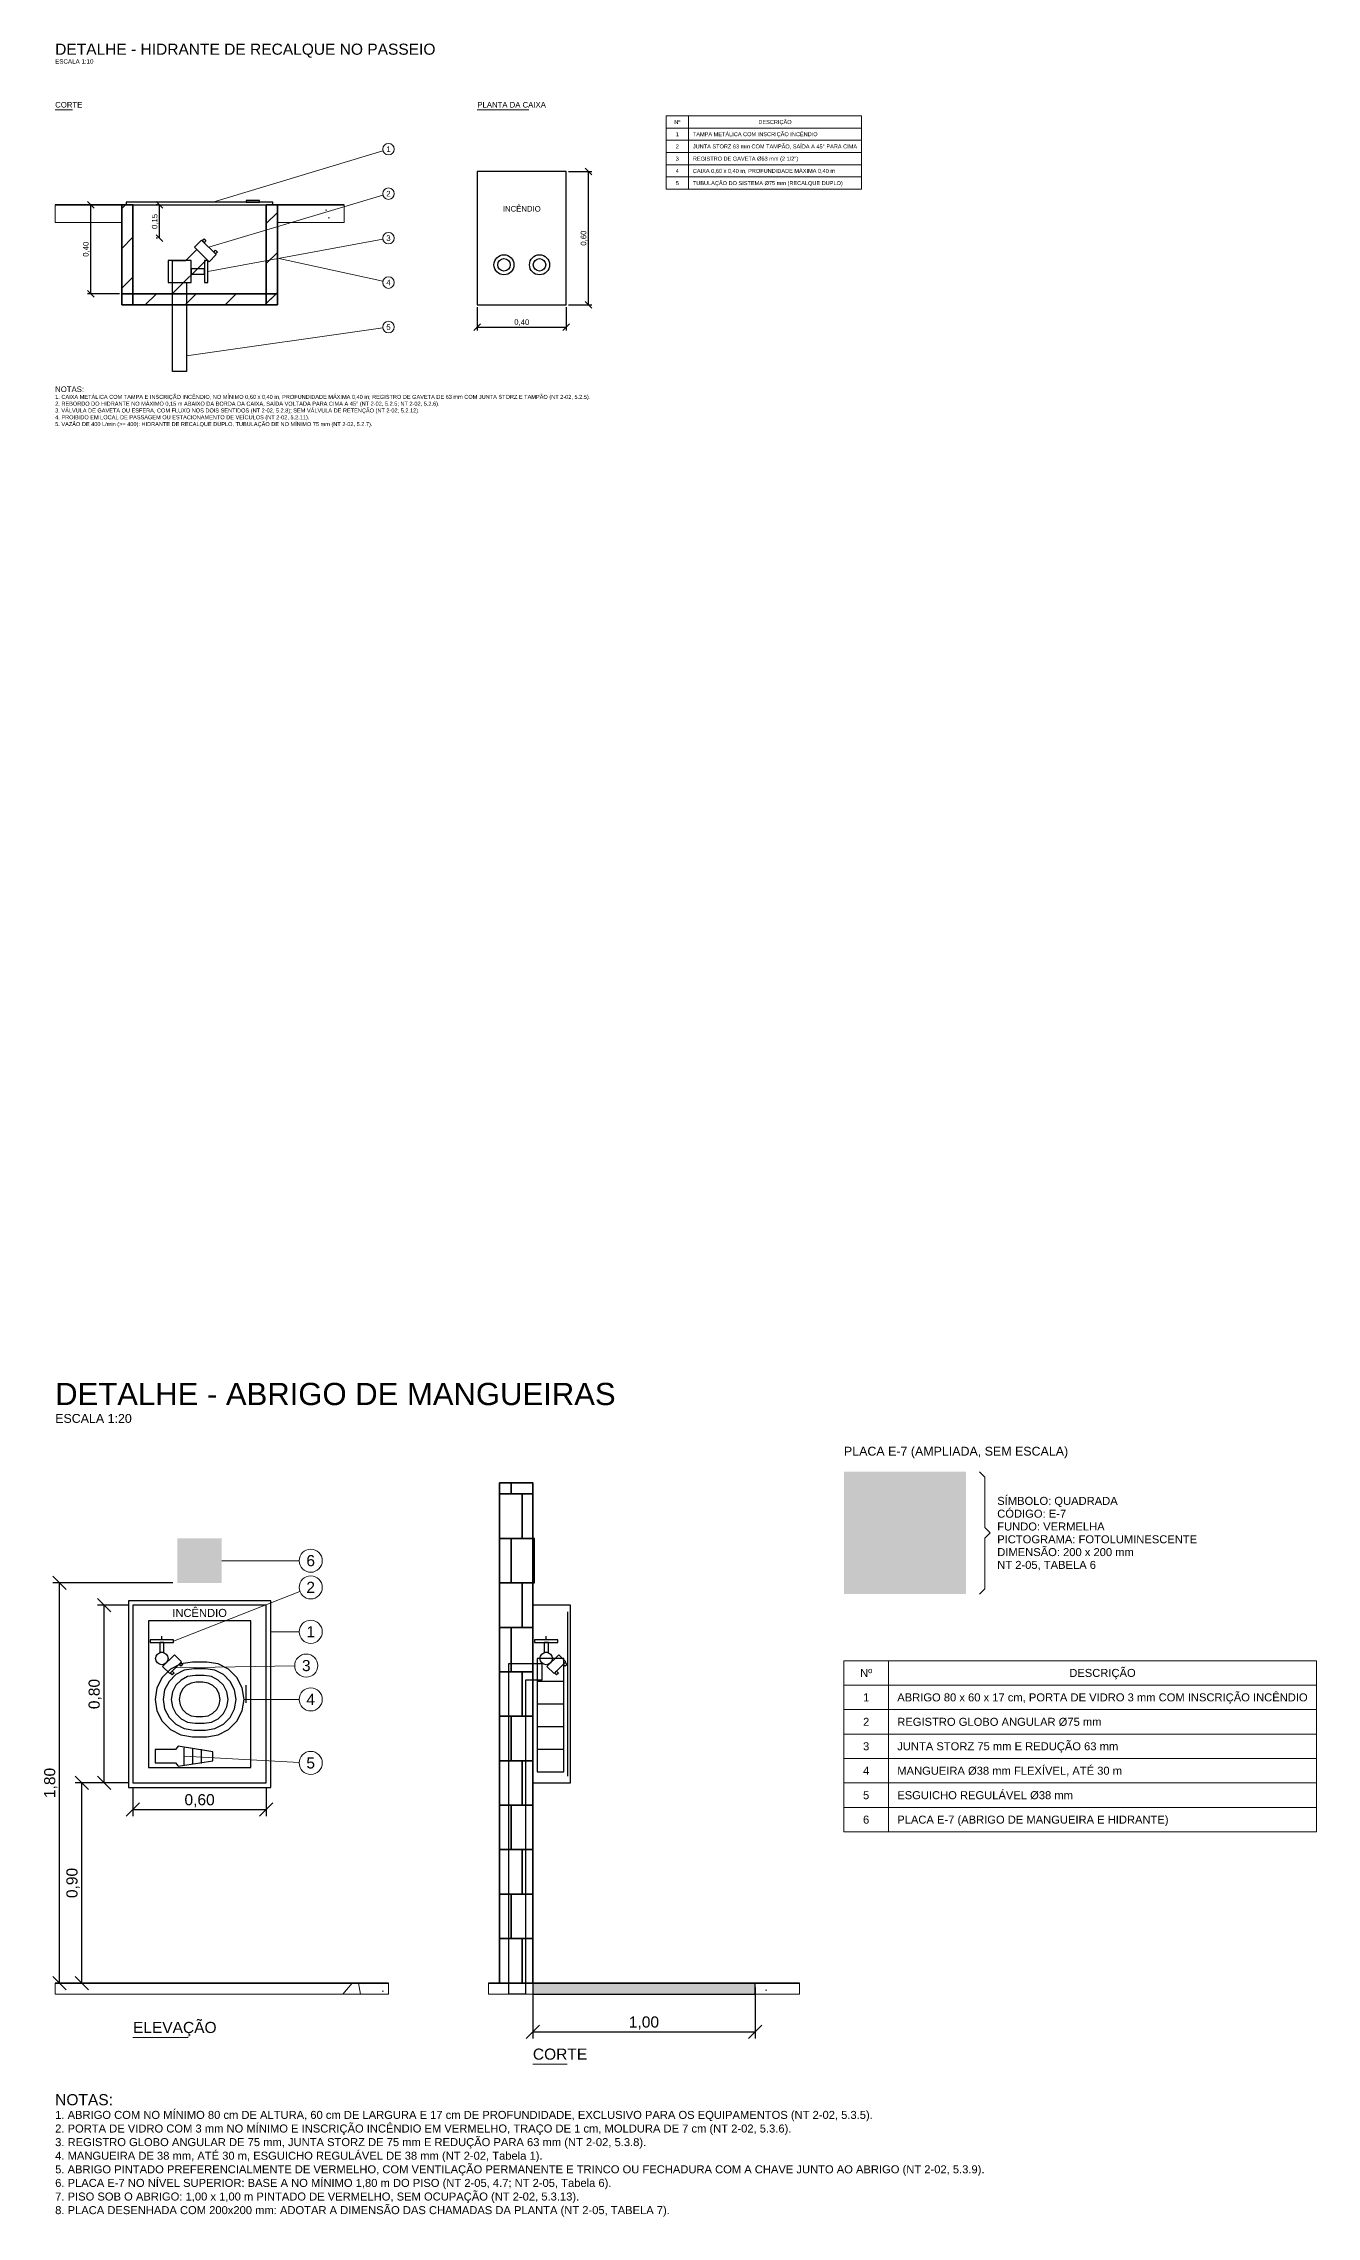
# Model space of a CAD drawing. Header units: metres. Extents: x -0.2 to 25.3, y -0.1 to 29.9.
# Drawn here: x -0.05 to 5.68, y 16.95 to 26.73 of the extents above; entities that cross this region are included whole.
import ezdxf
from ezdxf.enums import TextEntityAlignment as Align

# ---------------------------------------------------------------- set-up
doc = ezdxf.new("R2010")
doc.units = ezdxf.units.M
doc.header["$LTSCALE"] = 0.1
for name, color, linetype, lineweight in [('DETALHE', 7, 'Continuous', 35), ('DETALHE_AUX', 8, 'Continuous', 13), ('DETALHE_COTA', 7, 'Continuous', 13), ('DETALHE_HACH', 8, 'Continuous', 9), ('DETALHE_INC', 1, 'Continuous', 25), ('DETALHE_SINAL', 3, 'Continuous', 25), ('DETALHE_TEXTO', 7, 'Continuous', 13)]:
    doc.layers.add(name, color=color, linetype=linetype, lineweight=lineweight)
doc.styles.add('COSCIP-TEXTO', font='arial.ttf')
doc.dimstyles.new('COSCIP-10', dxfattribs={"dimtxt": 0.025, "dimasz": 2.5, "dimexe": 0.015, "dimexo": 0.01, "dimgap": 0.0075, "dimtad": 1, "dimzin": 0, "dimtxsty": 'COSCIP-TEXTO', "dimtsz": 0.015, "dimcen": 2.5, "dimclrd": 7, "dimclre": 7, "dimclrt": 7, "dimazin": 3, "dimtfac": 1, "dimtmove": 0, "dimatfit": 3})
doc.dimstyles.new('COSCIP-20', dxfattribs={"dimtxt": 0.05, "dimasz": 2.5, "dimexe": 0.03, "dimexo": 0.02, "dimgap": 0.015, "dimtad": 1, "dimzin": 0, "dimtxsty": 'COSCIP-TEXTO', "dimtsz": 0.03, "dimcen": 2.5, "dimclrd": 7, "dimclre": 7, "dimclrt": 7, "dimazin": 3, "dimtfac": 1, "dimtmove": 0, "dimatfit": 3})

# ---------------------------------------------------------------- blocks, each defined once
blk = doc.blocks.new('DETV_PICT_EQUIP7')
at = {"true_color": 0xd42c14}
h = blk.add_hatch(color=7, dxfattribs=at)
h.dxf.hatch_style = 1
h.paths.add_polyline_path([(-0.5, -0.5), (0.5, -0.5), (0.5, 0.5), (-0.5, 0.5)])
at = {"true_color": 0xececbc}
h = blk.add_hatch(color=7, dxfattribs=at)
h.dxf.hatch_style = 1
h.paths.add_polyline_path([(-0.4998, 0.4994), (0.4994, 0.4998), (0.4998, -0.4994), (-0.4994, -0.4998)])
h.paths.add_polyline_path([(-0.4364, 0.4381), (-0.4383, 0.4352), (-0.4376, -0.4374), (0.4374, -0.4376), (0.4376, 0.4374)], flags=16)
h.paths.add_polyline_path([(-0.0359, 0.2776), (-0.0133, 0.2781), (-0.0097, 0.2764), (-0.0109, 0.2305), (-0.0473, 0.2272), (-0.0533, 0.2239), (-0.063, 0.2235), (-0.0776, 0.2197), (-0.1149, 0.2048), (-0.1532, 0.183), (-0.1891, 0.1528), (-0.2121, 0.1279), (-0.2345, 0.0945), (-0.2525, 0.0533), (-0.2532, 0.0448), (-0.2562, 0.0388), (-0.2566, 0.0279), (-0.26, 0.0218), (-0.2615, -0.0121), (-0.26, -0.0521), (-0.2565, -0.0594), (-0.2562, -0.0703), (-0.2452, -0.1055), (-0.2419, -0.1091), (-0.2413, -0.1139), (-0.2309, -0.1345), (-0.2194, -0.153), (-0.2012, -0.1754), (-0.1783, -0.1976), (-0.1527, -0.216), (-0.1248, -0.2303), (-0.1091, -0.2349), (-0.1055, -0.2376), (-0.097, -0.2387), (-0.0909, -0.2418), (-0.0824, -0.2421), (-0.0764, -0.2451), (-0.0436, -0.2489), (-0.0194, -0.249), (0.0121, -0.245), (0.0182, -0.2419), (0.0255, -0.2418), (0.0315, -0.2387), (0.0388, -0.2379), (0.0655, -0.2272), (0.0918, -0.2121), (0.1164, -0.1935), (0.1356, -0.1745), (0.1539, -0.1501), (0.1691, -0.1236), (0.1794, -0.097), (0.1871, -0.0582), (0.1869, -0.0242), (0.1838, -0.0145), (0.1836, -0.0036), (0.1806, 0.0012), (0.1758, 0.0217), (0.1657, 0.04), (0.1654, 0.0436), (0.143, 0.0768), (0.1242, 0.0958), (0.1062, 0.1103), (0.0945, 0.1181), (0.0654, 0.1321), (0.0582, 0.133), (0.0545, 0.1362), (0.0473, 0.1367), (0.0412, 0.1398), (0.0291, 0.1404), (0.023, 0.1435), (-0.0291, 0.1436), (-0.0364, 0.1401), (-0.0473, 0.1398), (-0.0533, 0.1366), (-0.0606, 0.1361), (-0.0642, 0.1332), (-0.0797, 0.1285), (-0.1055, 0.1141), (-0.12, 0.1032), (-0.1433, 0.08), (-0.154, 0.0655), (-0.1685, 0.0384), (-0.1724, 0.0291), (-0.1731, 0.0218), (-0.1763, 0.0182), (-0.1766, 0.0097), (-0.1798, 0.0012), (-0.1797, -0.0436), (-0.176, -0.0606), (-0.1732, -0.0642), (-0.1688, -0.08), (-0.1508, -0.1091), (-0.1237, -0.1358), (-0.0921, -0.1541), (-0.0824, -0.1581), (-0.0764, -0.1583), (-0.0715, -0.1617), (-0.0618, -0.1623), (-0.0545, -0.1651), (-0.0182, -0.1655), (0.0133, -0.1576), (0.0436, -0.1425), (0.0582, -0.1321), (0.0739, -0.1172), (0.0927, -0.0909), (0.1033, -0.0606), (0.1035, -0.0267), (0.1003, -0.0194), (0.0997, -0.0109), (0.0852, 0.0182), (0.0626, 0.0412), (0.0509, 0.0491), (0.0473, 0.0494), (0.0364, 0.0559), (0.0291, 0.0565), (0.0255, 0.0598), (0.0024, 0.0623), (-0.0255, 0.06), (-0.0303, 0.0568), (-0.0376, 0.056), (-0.0586, 0.0448), (-0.0776, 0.0263), (-0.0882, 0.0109), (-0.0959, -0.0073), (-0.096, -0.04), (-0.0885, -0.0552), (-0.0734, -0.0703), (-0.0606, -0.0777), (-0.0461, -0.0819), (-0.0182, -0.0818), (-0.0073, -0.0781), (0.0085, -0.066), (0.0158, -0.0545), (0.0198, -0.0436), (0.0194, -0.0321), (0.012, -0.0242), (0.0054, -0.0206), (0, -0.0201), (-0.0109, -0.025), (-0.0158, -0.031), (-0.0582, -0.0313), (-0.0601, -0.0279), (-0.0597, -0.0145), (-0.0564, -0.0109), (-0.0527, 0), (-0.0448, 0.0086), (-0.0373, 0.0158), (-0.023, 0.0233), (-0.0158, 0.0238), (-0.0097, 0.0272), (0.0024, 0.0273), (0.0133, 0.027), (0.0182, 0.0238), (0.0267, 0.0232), (0.041, 0.0158), (0.0516, 0.0073), (0.06, -0.0036), (0.0671, -0.0194), (0.0671, -0.0558), (0.0597, -0.0764), (0.0447, -0.0958), (0.0298, -0.1103), (0.0035, -0.1248), (-0.0279, -0.1324), (-0.0473, -0.1325), (-0.0667, -0.1287), (-0.0909, -0.1178), (-0.1135, -0.0994), (-0.1326, -0.0764), (-0.133, -0.0727), (-0.1398, -0.0618), (-0.1406, -0.0546), (-0.1436, -0.0509), (-0.1463, -0.023), (-0.1433, 0.0024), (-0.1289, 0.0364), (-0.1103, 0.0618), (-0.0836, 0.0854), (-0.0507, 0.103), (-0.0206, 0.1108), (0.0218, 0.1107), (0.0279, 0.1075), (0.0364, 0.1072), (0.0582, 0.0996), (0.0948, 0.0776), (0.1248, 0.0479), (0.1431, 0.0158), (0.1471, 0.0048), (0.1477, -0.0036), (0.1508, -0.0085), (0.1508, -0.063), (0.1476, -0.0691), (0.1469, -0.0788), (0.1395, -0.0994), (0.1289, -0.12), (0.1139, -0.1421), (0.0843, -0.1721), (0.0582, -0.1903), (0.0364, -0.2014), (-0.0012, -0.2123), (-0.0655, -0.2124), (-0.1055, -0.2017), (-0.1091, -0.1982), (-0.1139, -0.1977), (-0.1455, -0.1797), (-0.1758, -0.1534), (-0.2017, -0.12), (-0.2163, -0.0909), (-0.2205, -0.0739), (-0.2235, -0.0691), (-0.2238, -0.0606), (-0.2271, -0.0545), (-0.2295, -0.0194), (-0.2272, 0.0145), (-0.2238, 0.0206), (-0.2236, 0.0291), (-0.2084, 0.0691), (-0.1908, 0.0982), (-0.1758, 0.1172), (-0.1569, 0.1358), (-0.1382, 0.1506), (-0.1079, 0.1683), (-0.0945, 0.1729), (-0.0909, 0.1764), (-0.0582, 0.1868), (-0.0454, 0.1879), (-0.0388, 0.1906), (0, 0.1921), (0.0327, 0.1907), (0.04, 0.1878), (0.0521, 0.1868), (0.057, 0.1839), (0.0642, 0.1836), (0.0691, 0.1803), (0.0763, 0.1794), (0.1018, 0.1687), (0.1426, 0.143), (0.1685, 0.12), (0.1903, 0.0948), (0.205, 0.0727), (0.2163, 0.0509), (0.2164, 0.0473), (0.2197, 0.0436), (0.2239, 0.0279), (0.227, 0.023), (0.2308, 0.0085), (0.2313, -0.0024), (0.2345, -0.0097), (0.2345, -0.0739), (0.2313, -0.0812), (0.227, -0.1079), (0.2236, -0.1127), (0.2233, -0.1188), (0.2162, -0.1382), (0.2021, -0.1636), (0.2018, -0.1673), (0.1721, -0.2078), (0.1494, -0.2303), (0.1313, -0.2448), (0.1091, -0.2595), (0.0982, -0.2638), (0.0945, -0.2672), (0.0909, -0.2673), (0.0873, -0.2706), (0.0352, -0.2887), (0.023, -0.2896), (0.0182, -0.2926), (-0.0206, -0.2962), (-0.0509, -0.2958), (-0.0655, -0.2928), (-0.08, -0.2927), (-0.0861, -0.2895), (-0.1115, -0.2853), (-0.1164, -0.2818), (-0.1224, -0.2815), (-0.1418, -0.2744), (-0.1455, -0.2712), (-0.1709, -0.26), (-0.204, -0.2376), (-0.2333, -0.2109), (-0.2521, -0.1898), (-0.2704, -0.1636), (-0.2848, -0.137), (-0.2961, -0.1103), (-0.3004, -0.0921), (-0.3033, -0.0873), (-0.304, -0.0776), (-0.3071, -0.0703), (-0.3075, -0.057), (-0.3108, -0.0485), (-0.3107, 0.0182), (-0.3076, 0.0267), (-0.3072, 0.04), (-0.3041, 0.0473), (-0.3032, 0.0582), (-0.3003, 0.0618), (-0.3, 0.0691), (-0.2967, 0.0739), (-0.2925, 0.0909), (-0.2892, 0.0945), (-0.285, 0.1067), (-0.2702, 0.1345), (-0.2521, 0.1605), (-0.2255, 0.1899), (-0.2003, 0.2121), (-0.1745, 0.2301), (-0.1491, 0.2447), (-0.1236, 0.2562), (-0.1091, 0.2601), (-0.1042, 0.2633), (-0.097, 0.264), (-0.0921, 0.267), (-0.0667, 0.2714), (-0.0606, 0.2743), (-0.0448, 0.2747)])
h.paths.add_polyline_path([(0.0644, 0.2776), (0.1309, 0.2778), (0.1648, 0.2746), (0.2376, 0.2745), (0.2679, 0.2721), (0.2716, 0.2679), (0.2715, 0.2364), (0.2679, 0.2344), (0.2279, 0.2344), (0.1964, 0.2311), (0.1224, 0.2309), (0.0655, 0.2276), (0.0636, 0.2315)])
h.paths.add_polyline_path([(0.0171, 0.2958), (0.0461, 0.2965), (0.0491, 0.2945), (0.0492, 0.2158), (0.0473, 0.2121), (0.0194, 0.2119), (0.0168, 0.2133)])
h.paths.add_polyline_path([(0.2862, 0.2812), (0.3079, 0.282), (0.3109, 0.28), (0.3111, 0.2267), (0.3091, 0.2236), (0.2885, 0.2235), (0.2855, 0.2255)])
blk = doc.blocks.new('_OBLIQUE')
at = {"color": 0, "linetype": 'BYBLOCK'}
blk.add_line((-0.5, -0.5), (0.5, 0.5), dxfattribs=at)
blk = doc.blocks.new('*D9')
at = {"color": 7}
for p, q in [((0.53, 19.8), (-0.01, 19.8)), ((0.02, 18), (0.02, 19.8)), ((0.04, 18), (0.05, 18))]:
    blk.add_line(p, q, dxfattribs=at)
at = {"layer": 'Defpoints'}
for p in [(0.55, 19.8), (0.02, 18), (0.02, 18)]:
    blk.add_point(p, dxfattribs=at)
at = {"layer": 'DETALHE_COTA', "color": 7, "xscale": 0.06, "yscale": 0.06, "rotation": 90}
for p in [(0.02, 19.8), (0.02, 18)]:
    blk.add_blockref('_OBLIQUE', p, dxfattribs=at)
at = {"layer": 'DETALHE_COTA', "color": 7, "insert": (-0.02, 18.9), "char_height": 0.05, "attachment_point": 5, "rotation": 90, "style": 'COSCIP-TEXTO'}
blk.add_mtext('1,80', dxfattribs=at)

msp = doc.modelspace()

# ---------------------------------------------------------------- hatches: boundary and pattern name
at = {"layer": 'DETALHE_HACH'}
h = msp.add_hatch(dxfattribs=at)
h.set_pattern_fill('AR-CONC', color=8, scale=0.0032)
h.paths.add_polyline_path([(0, 25.92), (0.3, 25.92), (0.3, 26), (0, 26)])
h = msp.add_hatch(dxfattribs=at)
h.set_pattern_fill('ANSI31', color=8, scale=0.04)
h.paths.add_polyline_path([(0.3, 25.55), (0.35, 25.55), (0.35, 26), (0.3, 26)])
h = msp.add_hatch(dxfattribs=at)
h.set_pattern_fill('ANSI31', color=8, scale=0.04)
h.paths.add_polyline_path([(0.95, 25.55), (1, 25.55), (1, 26), (0.95, 26)])
h = msp.add_hatch(dxfattribs=at)
h.set_pattern_fill('AR-CONC', color=8, scale=0.0032)
h.paths.add_polyline_path([(1, 25.92), (1.3, 25.92), (1.3, 26), (1, 26)])
h = msp.add_hatch(dxfattribs=at)
h.set_pattern_fill('ANSI31', color=8, scale=0.04)
h.paths.add_polyline_path([(0.3, 25.55), (1, 25.55), (1, 25.6), (0.3, 25.6)])
h = msp.add_hatch(color=1, dxfattribs=at)
h.dxf.hatch_style = 1
h.paths.add_polyline_path([(2.15, 19.8), (2.158, 19.8), (2.158, 20), (2.15, 20)])
h = msp.add_hatch(dxfattribs=at)
h.set_pattern_fill('AR-CONC', color=8, scale=0.0064)
h.paths.add_polyline_path([(0, 17.95), (1.5, 17.95), (1.5, 18), (0, 18)])
h = msp.add_hatch(dxfattribs=at)
h.set_pattern_fill('AR-CONC', color=8, scale=0.0064)
h.paths.add_polyline_path([(1.95, 17.95), (3.35, 17.95), (3.35, 18), (1.95, 18)])
h = msp.add_hatch(color=1, dxfattribs=at)
h.dxf.hatch_style = 1
h.paths.add_polyline_path([(2.15, 17.95), (3.15, 17.95), (3.15, 18), (2.15, 18)])

# ---------------------------------------------------------------- linework, layer by layer
at = {"layer": 'DETALHE'}
for p, q in [((0, 26), (0.3, 26)), ((1, 26), (1.3, 26)), ((2.0525, 20.2), (2.0525, 20.25)), ((2, 20.2), (2.15, 20.2)), ((2.102, 20), (2.102, 20.2)), ((2, 20), (2.15, 20)), ((2.0525, 19.8), (2.0525, 20)), ((2, 19.8), (2.15, 19.8)), ((2.102, 19.6), (2.102, 19.8)), ((2, 19.6), (2.15, 19.6)), ((2.0525, 19.4), (2.0525, 19.6)), ((2, 19.4), (2.15, 19.4)), ((2.102, 19.2), (2.102, 19.4)), ((2, 19.2), (2.15, 19.2)), ((2.0525, 19), (2.0525, 19.2)), ((2, 19), (2.15, 19)), ((2.102, 18.8), (2.102, 19)), ((2, 18.8), (2.15, 18.8)), ((2.0525, 18.6), (2.0525, 18.8)), ((2, 18.6), (2.15, 18.6)), ((2.102, 18.4), (2.102, 18.6)), ((2, 18.4), (2.15, 18.4)), ((2.0525, 18.2), (2.0525, 18.4)), ((2, 18.2), (2.15, 18.2)), ((2.102, 18), (2.102, 18.2)), ((0, 18), (1.5, 18)), ((1.95, 18), (3.35, 18))]:
    msp.add_line(p, q, dxfattribs=at)
for points in [[(0.3, 25.55), (0.35, 25.55), (0.35, 26), (0.3, 26)], [(0.95, 25.55), (1, 25.55), (1, 26), (0.95, 26)], [(0.3, 25.55), (1, 25.55), (1, 25.6), (0.3, 25.6)], [(2, 18), (2.15, 18), (2.15, 20.25), (2, 20.25)]]:
    msp.add_lwpolyline(points, close=True, dxfattribs=at)
at = {"layer": 'DETALHE_AUX'}
for p, q in [((0, 26.4275), (0.0775, 26.4275)), ((1.9, 26.4275), (2.1325, 26.4275)), ((0.71, 26.012), (1.4751, 26.2425)), ((0.6918, 25.8086), (1.4751, 26.0426)), ((0.6865, 25.7), (1.4744, 25.8453)), ((1, 25.76), (1.4746, 25.6556)), ((0.5915, 25.32), (1.4743, 25.4463)), ((0.75, 19.9), (1.098, 19.9)), ((0.532, 19.5384), (1.1016, 19.7611)), ((0.97, 19.58), (1.098, 19.58)), ((0.5418, 19.4182), (1.078, 19.4271)), ((0.85, 19.276), (1.098, 19.276)), ((0.58, 19.02), (1.0981, 18.9927)), ((0.35, 17.755), (0.598, 17.755)), ((2.15, 17.635), (2.305, 17.635))]:
    msp.add_line(p, q, dxfattribs=at)
for points in [[(0, 25.92), (0.3, 25.92), (0.3, 26), (0, 26)], [(1, 25.92), (1.3, 25.92), (1.3, 26), (1, 26)], [(0, 17.95), (1.5, 17.95), (1.5, 18), (0, 18)], [(1.95, 17.95), (3.35, 17.95), (3.35, 18), (1.95, 18)]]:
    msp.add_lwpolyline(points, close=True, dxfattribs=at)
at = {"layer": 'DETALHE_INC'}
for p, q in [((2.308, 18.93), (2.308, 19.67)), ((0.48, 19.544), (0.48, 19.56)), ((2.21, 19.544), (2.21, 19.56)), ((2.17, 19.358), (2.29, 19.358)), ((0.86, 19.26), (0.86, 19.34)), ((2.17, 19.256), (2.29, 19.256)), ((2.17, 19.154), (2.29, 19.154)), ((0.58, 18.9818), (0.58, 19.0582)), ((0.619, 18.9845), (0.619, 19.0555)), ((0.658, 18.9873), (0.658, 19.0527)), ((2.17, 19.052), (2.29, 19.052))]:
    msp.add_line(p, q, dxfattribs=at)
for points in [[(1.9, 25.55), (2.3, 25.55), (2.3, 26.15), (1.9, 26.15)], [(0.32, 26), (0.98, 26), (0.98, 26.012), (0.32, 26.012)], [(0.86, 26.012), (0.92, 26.012), (0.92, 26.02), (0.86, 26.02)], [(0.6271, 25.8097), (0.6589, 25.8415), (0.7247, 25.7758), (0.6929, 25.7439)], [(0.6618, 25.8387), (0.6703, 25.8472), (0.6787, 25.8387), (0.6703, 25.8302)], [(0.5085, 25.65), (0.6115, 25.65), (0.6115, 25.75), (0.5085, 25.75)], [(0.5886, 25.75), (0.6377, 25.7991), (0.6823, 25.7545), (0.5285, 25.6008), (0.5285, 25.75), (0.5886, 25.75)], [(0.6115, 25.688), (0.6715, 25.688), (0.6715, 25.712), (0.6115, 25.712)], [(0.6715, 25.65), (0.6865, 25.65), (0.6865, 25.75), (0.6715, 25.75)], [(0.7134, 25.7871), (0.7219, 25.7956), (0.7304, 25.7871), (0.7219, 25.7786)], [(0.5285, 25.65), (0.5915, 25.65), (0.5915, 25.25), (0.5285, 25.25), (0.5285, 25.65)], [(2.15, 19.8), (2.158, 19.8), (2.158, 20), (2.15, 20)], [(0.33, 18.88), (0.97, 18.88), (0.97, 19.72), (0.33, 19.72)], [(0.35, 18.9), (0.95, 18.9), (0.95, 19.7), (0.35, 19.7)], [(2.15, 18.9), (2.32, 18.9), (2.32, 19.7), (2.15, 19.7)], [(0.42, 18.97), (0.88, 18.97), (0.88, 19.63), (0.42, 19.63)], [(0.428, 19.532), (0.532, 19.532), (0.532, 19.544), (0.428, 19.544)], [(0.4704, 19.488), (0.4896, 19.488), (0.4896, 19.532), (0.4704, 19.532)], [(0.5365, 19.4765), (0.5683, 19.4447), (0.5153, 19.3917), (0.4835, 19.4235)], [(2.158, 19.532), (2.262, 19.532), (2.262, 19.544), (2.158, 19.544)], [(2.17, 18.95), (2.29, 18.95), (2.29, 19.46), (2.17, 19.46)], [(2.2004, 19.488), (2.2196, 19.488), (2.2196, 19.532), (2.2004, 19.532)], [(2.2665, 19.4765), (2.2983, 19.4447), (2.2453, 19.3917), (2.2135, 19.4235)], [(0.682, 19.108), (0.7339, 19.1162), (0.7807, 19.1401), (0.8179, 19.1773), (0.8418, 19.2241), (0.85, 19.276), (0.8418, 19.3279), (0.8179, 19.3747), (0.7807, 19.4119), (0.7339, 19.4358), (0.682, 19.444), (0.618, 19.444), (0.5661, 19.4358), (0.5193, 19.4119), (0.4821, 19.3747), (0.4582, 19.3279), (0.45, 19.276), (0.4582, 19.2241), (0.4821, 19.1773), (0.5193, 19.1401), (0.5661, 19.1162), (0.618, 19.108)], [(0.6762, 19.1382), (0.7188, 19.145), (0.7572, 19.1645), (0.7877, 19.195), (0.8073, 19.2334), (0.814, 19.276), (0.8073, 19.3186), (0.7877, 19.357), (0.7572, 19.3875), (0.7188, 19.407), (0.6762, 19.4138), (0.6238, 19.4138), (0.5812, 19.407), (0.5428, 19.3875), (0.5123, 19.357), (0.4927, 19.3186), (0.486, 19.276), (0.4927, 19.2334), (0.5123, 19.195), (0.5428, 19.1645), (0.5812, 19.145), (0.6238, 19.1382)], [(0.5266, 19.403), (0.5351, 19.3945), (0.5266, 19.386), (0.5181, 19.3945)], [(0.6705, 19.1685), (0.7037, 19.1737), (0.7337, 19.189), (0.7575, 19.2128), (0.7727, 19.2428), (0.778, 19.276), (0.7727, 19.3092), (0.7575, 19.3392), (0.7337, 19.363), (0.7037, 19.3783), (0.6705, 19.3835), (0.6295, 19.3835), (0.5963, 19.3783), (0.5663, 19.363), (0.5425, 19.3392), (0.5273, 19.3092), (0.522, 19.276), (0.5273, 19.2428), (0.5425, 19.2128), (0.5663, 19.189), (0.5963, 19.1737), (0.6295, 19.1685)], [(0.5655, 19.4419), (0.574, 19.4334), (0.5655, 19.4249), (0.557, 19.4334)], [(2.0425, 19.4375), (2.19, 19.4375), (2.19, 19.3625), (2.1175, 19.3625), (2.1175, 17.95), (2.0425, 17.95), (2.0425, 19.4375)], [(2.2566, 19.403), (2.2651, 19.3945), (2.2566, 19.386), (2.2481, 19.3945)], [(2.2955, 19.4419), (2.304, 19.4334), (2.2955, 19.4249), (2.287, 19.4334)], [(0.6647, 19.1987), (0.6886, 19.2025), (0.7101, 19.2135), (0.7272, 19.2306), (0.7382, 19.2521), (0.742, 19.276), (0.7382, 19.2999), (0.7272, 19.3214), (0.7101, 19.3385), (0.6886, 19.3495), (0.6647, 19.3533), (0.6353, 19.3533), (0.6114, 19.3495), (0.5899, 19.3385), (0.5728, 19.3214), (0.5618, 19.2999), (0.558, 19.276), (0.5618, 19.2521), (0.5728, 19.2306), (0.5899, 19.2135), (0.6114, 19.2025), (0.6353, 19.1987)], [(0.45, 18.99), (0.541, 18.99), (0.554, 18.975), (0.71, 19), (0.71, 19.04), (0.554, 19.065), (0.541, 19.05), (0.45, 19.05)], [(2.15, 17.95), (3.15, 17.95), (3.15, 18), (2.15, 18)]]:
    msp.add_lwpolyline(points, close=True, dxfattribs=at)
for centre, radius in [((2.02, 25.73), 0.045), ((2.02, 25.73), 0.028), ((2.18, 25.73), 0.045), ((2.18, 25.73), 0.028), ((0.48, 19.46), 0.028), ((2.21, 19.46), 0.028)]:
    msp.add_circle(centre, radius, dxfattribs=at)
at = {"layer": 'DETALHE_TEXTO'}
for p, q in [((2.85, 26.07), (2.85, 26.4)), ((2.75, 26.345), (3.6294, 26.345)), ((2.75, 26.29), (3.6294, 26.29)), ((2.75, 26.235), (3.6294, 26.235)), ((2.75, 26.18), (3.6294, 26.18)), ((2.75, 26.125), (3.6294, 26.125)), ((3.75, 18.68), (3.75, 19.45)), ((3.55, 19.34), (5.6771, 19.34)), ((3.55, 19.23), (5.6771, 19.23)), ((3.55, 19.12), (5.6771, 19.12)), ((3.55, 19.01), (5.6771, 19.01)), ((3.55, 18.9), (5.6771, 18.9)), ((3.55, 18.79), (5.6771, 18.79))]:
    msp.add_line(p, q, dxfattribs=at)
for points in [[(2.75, 26.07), (3.6294, 26.07), (3.6294, 26.4), (2.75, 26.4)], [(3.55, 18.68), (5.6771, 18.68), (5.6771, 19.45), (3.55, 19.45)]]:
    msp.add_lwpolyline(points, close=True, dxfattribs=at)
msp.add_lwpolyline([(4.16, 20.3), (4.184, 20.276), (4.184, 20.049), (4.208, 20.025), (4.184, 20.001), (4.184, 19.774), (4.16, 19.75)], dxfattribs=at)
for centre, radius in [((1.5, 26.25), 0.026), ((1.5, 26.05), 0.026), ((1.5, 25.85), 0.026), ((1.5, 25.65), 0.026), ((1.5, 25.45), 0.026), ((1.15, 19.9), 0.052), ((1.15, 19.78), 0.052), ((1.15, 19.58), 0.052), ((1.13, 19.428), 0.052), ((1.15, 19.276), 0.052), ((1.15, 18.99), 0.052)]:
    msp.add_circle(centre, radius, dxfattribs=at)

# ---------------------------------------------------------------- block references
at = {"layer": 'DETALHE_INC', "xscale": 0.2, "yscale": 0.2}
msp.add_blockref('DETV_PICT_EQUIP7', (0.65, 19.9), dxfattribs=at)
at = {"layer": 'DETALHE_SINAL', "xscale": 0.55, "yscale": 0.55}
msp.add_blockref('DETV_PICT_EQUIP7', (3.825, 20.025), dxfattribs=at)

# ---------------------------------------------------------------- texts
at = {"layer": 'DETALHE_INC', "style": 'COSCIP-TEXTO'}
for height, p in [(0.025, (2.1, 25.982)), (0.036, (0.65, 19.665))]:
    msp.add_text('INCÊNDIO', height=height, dxfattribs=at).set_placement(p, align=Align.MIDDLE_CENTER)
at = {"layer": 'DETALHE_TEXTO', "style": 'COSCIP-TEXTO'}
for s, height, p in [('DETALHE - HIDRANTE DE RECALQUE NO PASSEIO', 0.05, (0, 26.7)), ('CORTE', 0.025, (0, 26.45)), ('PLANTA DA CAIXA', 0.025, (1.9, 26.45)), ('TAMPA METÁLICA COM INSCRIÇÃO INCÊNDIO', 0.018, (2.87, 26.3175)), ('JUNTA STORZ 63 mm COM TAMPÃO, SAÍDA A 45° PARA CIMA', 0.018, (2.87, 26.2625)), ('REGISTRO DE GAVETA Ø63 mm (2 1/2")', 0.018, (2.87, 26.2075)), ('TUBULAÇÃO DO SISTEMA Ø75 mm (RECALQUE DUPLO)', 0.018, (2.87, 26.0975)), ('CAIXA 0,60 x 0,40 m, PROFUNDIDADE MÁXIMA 0,40 m', 0.018, (2.87, 26.1525)), ('1. CAIXA METÁLICA COM TAMPA E INSCRIÇÃO INCÊNDIO, NO MÍNIMO 0,60 x 0,40 m, PROFUNDIDADE MÁXIMA 0,40 m; REGISTRO DE GAVETA DE 63 mm COM JUNTA STORZ E TAMPÃO (NT 2-02, 5.2.5).', 0.018, (0, 25.1358)), ('NOTAS:', 0.025, (0, 25.17)), ('4. PROIBIDO EM LOCAL DE PASSAGEM OU ESTACIONAMENTO DE VEÍCULOS (NT 2-02, 5.2.11).', 0.018, (0, 25.044)), ('3. VÁLVULA DE GAVETA OU ESFERA, COM FLUXO NOS DOIS SENTIDOS (NT 2-02, 5.2.8); SEM VÁLVULA DE RETENÇÃO (NT 2-02, 5.2.12).', 0.018, (0, 25.0746)), ('2. REBORDO DO HIDRANTE NO MÁXIMO 0,15 m ABAIXO DA BORDA DA CAIXA, SAÍDA VOLTADA PARA CIMA A 45° (NT 2-02, 5.2.5; NT 2-02, 5.2.6).', 0.018, (0, 25.1052)), ('5. VAZÃO DE 400 L/min (>= 400): HIDRANTE DE RECALQUE DUPLO, TUBULAÇÃO DE NO MÍNIMO 75 mm (NT 2-02, 5.2.7).', 0.018, (0, 25.0134)), ('DETALHE - ABRIGO DE MANGUEIRAS', 0.1, (0, 20.65)), ('PLACA E-7 (AMPLIADA, SEM ESCALA)', 0.04, (3.55, 20.3925)), ('SÍMBOLO: QUADRADA', 0.036, (4.24, 20.169)), ('CÓDIGO: E-7', 0.036, (4.24, 20.1114)), ('FUNDO: VERMELHA', 0.036, (4.24, 20.0538)), ('PICTOGRAMA: FOTOLUMINESCENTE', 0.036, (4.24, 19.9962)), ('DIMENSÃO: 200 x 200 mm', 0.036, (4.24, 19.9386)), ('NT 2-05, TABELA 6', 0.036, (4.24, 19.881)), ('ABRIGO 80 x 60 x 17 cm, PORTA DE VIDRO 3 mm COM INSCRIÇÃO INCÊNDIO', 0.036, (3.79, 19.285)), ('REGISTRO GLOBO ANGULAR Ø75 mm', 0.036, (3.79, 19.175)), ('JUNTA STORZ 75 mm E REDUÇÃO 63 mm', 0.036, (3.79, 19.065)), ('MANGUEIRA Ø38 mm FLEXÍVEL, ATÉ 30 m', 0.036, (3.79, 18.955)), ('ESGUICHO REGULÁVEL Ø38 mm', 0.036, (3.79, 18.845)), ('PLACA E-7 (ABRIGO DE MANGUEIRA E HIDRANTE)', 0.036, (3.79, 18.735)), ('ELEVAÇÃO', 0.05, (0.35, 17.8)), ('CORTE', 0.05, (2.15, 17.68)), ('NOTAS:', 0.05, (0, 17.475)), ('1. ABRIGO COM NO MÍNIMO 80 cm DE ALTURA, 60 cm DE LARGURA E 17 cm DE PROFUNDIDADE, EXCLUSIVO PARA OS EQUIPAMENTOS (NT 2-02, 5.3.5).', 0.036, (0, 17.4066)), ('3. REGISTRO GLOBO ANGULAR DE 75 mm, JUNTA STORZ DE 75 mm E REDUÇÃO PARA 63 mm (NT 2-02, 5.3.8).', 0.036, (0, 17.2842)), ('2. PORTA DE VIDRO COM 3 mm NO MÍNIMO E INSCRIÇÃO INCÊNDIO EM VERMELHO, TRAÇO DE 1 cm, MOLDURA DE 7 cm (NT 2-02, 5.3.6).', 0.036, (0, 17.3454)), ('4. MANGUEIRA DE 38 mm, ATÉ 30 m, ESGUICHO REGULÁVEL DE 38 mm (NT 2-02, Tabela 1).', 0.036, (0, 17.223)), ('5. ABRIGO PINTADO PREFERENCIALMENTE DE VERMELHO, COM VENTILAÇÃO PERMANENTE E TRINCO OU FECHADURA COM A CHAVE JUNTO AO ABRIGO (NT 2-02, 5.3.9).', 0.036, (0, 17.1618)), ('6. PLACA E-7 NO NÍVEL SUPERIOR: BASE A NO MÍNIMO 1,80 m DO PISO (NT 2-05, 4.7; NT 2-05, Tabela 6).', 0.036, (0, 17.1006)), ('7. PISO SOB O ABRIGO: 1,00 x 1,00 m PINTADO DE VERMELHO, SEM OCUPAÇÃO (NT 2-02, 5.3.13).', 0.036, (0, 17.0394)), ('8. PLACA DESENHADA COM 200x200 mm: ADOTAR A DIMENSÃO DAS CHAMADAS DA PLANTA (NT 2-05, TABELA 7).', 0.036, (0, 16.9782))]:
    msp.add_text(s, height=height, dxfattribs=at).set_placement(p, align=Align.MIDDLE_LEFT)
at = {"layer": 'DETALHE_TEXTO', "color": 8, "style": 'COSCIP-TEXTO'}
for s, height, p in [('ESCALA 1:10', 0.02, (0, 26.645)), ('ESCALA 1:20', 0.04, (0, 20.54))]:
    msp.add_text(s, height=height, dxfattribs=at).set_placement(p, align=Align.MIDDLE_LEFT)
at = {"layer": 'DETALHE_TEXTO', "style": 'COSCIP-TEXTO'}
for s, height, p in [('Nº', 0.018, (2.8, 26.3725)), ('1', 0.018, (2.8, 26.3175)), ('DESCRIÇÃO', 0.018, (3.2397, 26.3725)), ('1', 0.025, (1.5, 26.25)), ('3', 0.018, (2.8, 26.2075)), ('2', 0.018, (2.8, 26.2625)), ('4', 0.018, (2.8, 26.1525)), ('5', 0.018, (2.8, 26.0975)), ('2', 0.025, (1.5, 26.05)), ('3', 0.025, (1.5, 25.85)), ('4', 0.025, (1.5, 25.65)), ('5', 0.025, (1.5, 25.45)), ('6', 0.05, (1.15, 19.9)), ('2', 0.05, (1.15, 19.78)), ('1', 0.05, (1.15, 19.58)), ('3', 0.05, (1.13, 19.428)), ('Nº', 0.036, (3.65, 19.395)), ('DESCRIÇÃO', 0.036, (4.7136, 19.395)), ('4', 0.05, (1.15, 19.276)), ('1', 0.036, (3.65, 19.285)), ('2', 0.036, (3.65, 19.175)), ('3', 0.036, (3.65, 19.065)), ('5', 0.05, (1.15, 18.99)), ('4', 0.036, (3.65, 18.955)), ('5', 0.036, (3.65, 18.845)), ('6', 0.036, (3.65, 18.735))]:
    msp.add_text(s, height=height, dxfattribs=at).set_placement(p, align=Align.MIDDLE_CENTER)

# ---------------------------------------------------------------- dimensions: what is measured, and where the dimension line sits
at = {"layer": 'DETALHE_COTA'}
for base, p1, p2, dimstyle in [((2.4, 25.55), (2.3, 25.55), (2.3, 26.15), 'COSCIP-10'), ((0.16, 25.6), (0.3, 25.6), (0.3, 26), 'COSCIP-10'), ((0.47, 25.85), (0.47, 25.85), (0.47, 26), 'COSCIP-10'), ((0.22, 18.9), (0.22, 18.9), (0.35, 19.7), 'COSCIP-20'), ((0.12, 18), (0.12, 18), (0.35, 18.9), 'COSCIP-20')]:
    msp.add_linear_dim(base=base, p1=p1, p2=p2, angle=90, dimstyle=dimstyle, dxfattribs=at).render()
for base, p1, p2, dimstyle in [((1.9, 25.45), (1.9, 25.55), (2.3, 25.55), 'COSCIP-10'), ((0.35, 18.78), (0.35, 18.9), (0.95, 18.9), 'COSCIP-20'), ((2.15, 17.78), (2.15, 18), (3.15, 18), 'COSCIP-20')]:
    msp.add_linear_dim(base=base, p1=p1, p2=p2, dimstyle=dimstyle, dxfattribs=at).render()
dim = msp.add_linear_dim(base=(0.02, 18), p1=(0.02, 18), p2=(0.55, 19.8), angle=90, dimstyle='COSCIP-20', dxfattribs=at)
dim.commit()
dim.dimension.update_dxf_attribs({"geometry": '*D9', "text_midpoint": (-0.02, 18.9)})

doc.saveas('drawing.dxf')
